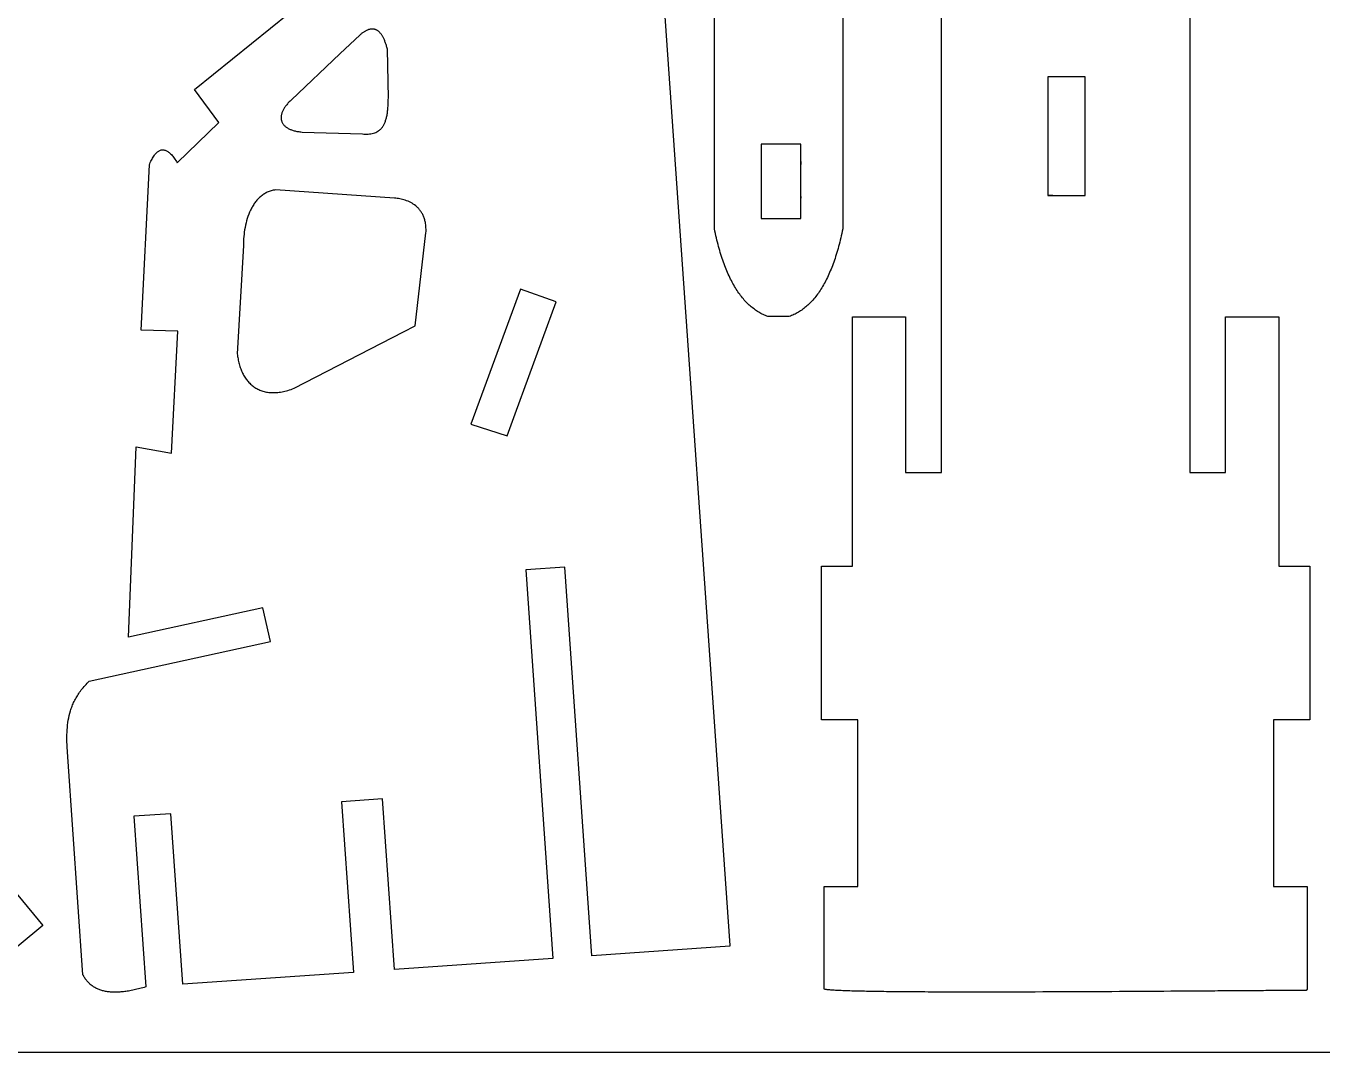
# Model space of a CAD drawing. Extents: x 0 to 450, y 0 to 350.
# Drawn here: x 160 to 271.8, y 0 to 88.6 of the extents above; entities that cross this region are included whole.
import ezdxf

# ---------------------------------------------------------------- set-up
doc = ezdxf.new("R2010")
doc.units = 0
doc.header["$MEASUREMENT"] = 0
doc.layers.add('01', color=5, linetype='Continuous')
doc.layers.add('DEFAULT', color=7, linetype='Continuous')

msp = doc.modelspace()

# ---------------------------------------------------------------- linework, layer by layer
at = {"layer": '01'}
msp.add_lwpolyline([(0, 0), (450, 0), (450, 350), (0, 350)], close=True, dxfattribs=at)
at = {"layer": 'DEFAULT'}
for p, q in [((238.9951, 50.0355), (238.9951, 145.5501)), ((260.4171, 145.5501), (260.4171, 50.0354)), ((214.5665, 97.1595), (220.7177, 9.1945)), ((174.5185, 83.0872), (187.6346, 93.703)), ((219.3984, 71.0597), (219.3984, 91.5145)), ((230.4756, 91.5145), (230.4756, 71.0597)), ((188.8247, 87.8261), (187.0815, 86.174)), ((188.877, 87.8696), (188.8247, 87.8261)), ((188.9288, 87.911), (188.877, 87.8696)), ((188.9802, 87.9505), (188.9288, 87.911)), ((189.031, 87.988), (188.9802, 87.9505)), ((189.0814, 88.0235), (189.031, 87.988)), ((189.1312, 88.057), (189.0814, 88.0235)), ((189.1806, 88.0885), (189.1312, 88.057)), ((189.2295, 88.118), (189.1806, 88.0885)), ((189.2778, 88.1455), (189.2295, 88.118)), ((189.3257, 88.171), (189.2778, 88.1455)), ((189.3731, 88.1945), (189.3257, 88.171)), ((189.42, 88.2159), (189.3731, 88.1945)), ((189.4664, 88.2354), (189.42, 88.2159)), ((189.5123, 88.2529), (189.4664, 88.2354)), ((189.5577, 88.2684), (189.5123, 88.2529)), ((189.6026, 88.2819), (189.5577, 88.2684)), ((189.6471, 88.2934), (189.6026, 88.2819)), ((189.691, 88.3029), (189.6471, 88.2934)), ((189.7344, 88.3105), (189.691, 88.3029)), ((189.7774, 88.316), (189.7344, 88.3105)), ((189.8198, 88.3195), (189.7774, 88.316)), ((189.8618, 88.321), (189.8198, 88.3195)), ((189.9032, 88.3205), (189.8618, 88.321)), ((189.9442, 88.318), (189.9032, 88.3205)), ((189.9847, 88.3135), (189.9442, 88.318)), ((190.0247, 88.307), (189.9847, 88.3135)), ((190.0642, 88.2985), (190.0247, 88.307)), ((190.1031, 88.288), (190.0642, 88.2985)), ((190.1416, 88.2756), (190.1031, 88.288)), ((190.1796, 88.2611), (190.1416, 88.2756)), ((190.2172, 88.2446), (190.1796, 88.2611)), ((190.2542, 88.2261), (190.2172, 88.2446)), ((190.2907, 88.2056), (190.2542, 88.2261)), ((190.3267, 88.1831), (190.2907, 88.2056)), ((190.3623, 88.1587), (190.3267, 88.1831)), ((190.3973, 88.1322), (190.3623, 88.1587)), ((190.4318, 88.1037), (190.3973, 88.1322)), ((190.4659, 88.0732), (190.4318, 88.1037)), ((190.4995, 88.0408), (190.4659, 88.0732)), ((190.5325, 88.0063), (190.4995, 88.0408)), ((190.5651, 87.9698), (190.5325, 88.0063)), ((190.5972, 87.9313), (190.5651, 87.9698)), ((190.6288, 87.8909), (190.5972, 87.9313)), ((190.6598, 87.8484), (190.6288, 87.8909)), ((190.6904, 87.8039), (190.6598, 87.8484)), ((190.7205, 87.7575), (190.6904, 87.8039)), ((190.7502, 87.709), (190.7205, 87.7575)), ((190.7793, 87.6586), (190.7502, 87.709)), ((190.8079, 87.6061), (190.7793, 87.6586)), ((190.836, 87.5516), (190.8079, 87.6061)), ((190.8637, 87.4952), (190.836, 87.5516)), ((190.8908, 87.4367), (190.8637, 87.4952)), ((190.9174, 87.3763), (190.8908, 87.4367)), ((190.9436, 87.3138), (190.9174, 87.3763)), ((190.9693, 87.2493), (190.9436, 87.3138)), ((190.9944, 87.1829), (190.9693, 87.2493)), ((187.0816, 86.174), (182.9082, 82.2186)), ((191.0191, 87.1144), (190.9944, 87.1829)), ((191.0433, 87.044), (191.0191, 87.1144)), ((191.067, 86.9715), (191.0433, 87.044)), ((191.0901, 86.8971), (191.067, 86.9715)), ((191.1128, 86.8206), (191.0901, 86.8971)), ((191.1351, 86.7422), (191.1128, 86.8206)), ((191.1568, 86.6617), (191.1351, 86.7422)), ((191.178, 86.5793), (191.1568, 86.6617)), ((191.259, 82.359), (191.178, 86.5793)), ((251.3996, 84.1857), (248.1727, 84.1857)), ((248.1727, 84.1857), (248.1727, 73.9405)), ((251.3996, 73.9405), (251.3996, 84.1857)), ((176.6432, 80.2402), (174.5185, 83.0872)), ((182.3965, 81.669), (182.3527, 81.6086)), ((182.4429, 81.7295), (182.3965, 81.669)), ((182.4919, 81.7903), (182.4429, 81.7295)), ((182.5435, 81.8512), (182.4919, 81.7903)), ((182.5977, 81.9122), (182.5435, 81.8512)), ((182.6546, 81.9734), (182.5977, 81.9122)), ((182.7141, 82.0347), (182.6546, 81.9734)), ((182.7762, 82.096), (182.7141, 82.0347)), ((182.8409, 82.1573), (182.7762, 82.096)), ((182.9082, 82.2186), (182.8409, 82.1573)), ((191.2293, 81.5509), (191.2369, 81.6571)), ((191.2369, 81.6571), (191.2434, 81.7663)), ((191.2434, 81.7663), (191.2488, 81.8786)), ((191.2488, 81.8786), (191.2531, 81.994)), ((191.2531, 81.994), (191.2562, 82.1125)), ((191.2562, 82.1125), (191.2582, 82.2342)), ((191.2582, 82.2342), (191.259, 82.359)), ((182.0082, 80.7485), (182.006, 80.6953)), ((182.006, 80.6953), (182.0063, 80.6429)), ((182.0063, 80.6429), (182.0092, 80.5912)), ((182.013, 80.8022), (182.0082, 80.7485)), ((182.0092, 80.5912), (182.0147, 80.5402)), ((182.0204, 80.8566), (182.013, 80.8022)), ((182.0147, 80.5402), (182.0228, 80.49)), ((182.0304, 80.9116), (182.0204, 80.8566)), ((182.043, 80.9672), (182.0304, 80.9116)), ((182.0582, 81.0233), (182.043, 80.9672)), ((182.0759, 81.08), (182.0582, 81.0233)), ((182.0963, 81.1371), (182.0759, 81.08)), ((182.1192, 81.1947), (182.0963, 81.1371)), ((182.1448, 81.2527), (182.1192, 81.1947)), ((182.1729, 81.3112), (182.1448, 81.2527)), ((182.2036, 81.37), (182.1729, 81.3112)), ((182.237, 81.4292), (182.2036, 81.37)), ((182.2729, 81.4887), (182.237, 81.4292)), ((182.3116, 81.5485), (182.2729, 81.4887)), ((182.3527, 81.6086), (182.3116, 81.5485)), ((191.0506, 80.4981), (191.0716, 80.571)), ((191.0716, 80.571), (191.0914, 80.6465)), ((191.0914, 80.6465), (191.1102, 80.7246)), ((191.1102, 80.7246), (191.1279, 80.8054)), ((191.1279, 80.8054), (191.1444, 80.8888)), ((191.1444, 80.8888), (191.1599, 80.9749)), ((191.1599, 80.9749), (191.1743, 81.0638)), ((191.1743, 81.0638), (191.1875, 81.1555)), ((191.1875, 81.1555), (191.1996, 81.25)), ((191.1996, 81.25), (191.2106, 81.3474)), ((191.2106, 81.3474), (191.2205, 81.4477)), ((191.2205, 81.4477), (191.2293, 81.5509)), ((173.034, 76.7784), (176.6432, 80.2402)), ((182.0228, 80.49), (182.0334, 80.4405)), ((182.0334, 80.4405), (182.0466, 80.3919)), ((182.0466, 80.3919), (182.0624, 80.3442)), ((182.0624, 80.3442), (182.0807, 80.2973)), ((182.0807, 80.2973), (182.1016, 80.2513)), ((182.1016, 80.2513), (182.1251, 80.2062)), ((182.1251, 80.2062), (182.1511, 80.1621)), ((182.1511, 80.1621), (182.1797, 80.119)), ((182.1797, 80.119), (182.2108, 80.0768)), ((182.2108, 80.0768), (182.2445, 80.0358)), ((182.2445, 80.0358), (182.2808, 79.9957)), ((182.2808, 79.9957), (182.3196, 79.9568)), ((182.3196, 79.9568), (182.3609, 79.919)), ((182.3609, 79.919), (182.4048, 79.8823)), ((182.4048, 79.8823), (182.4513, 79.8468)), ((182.4513, 79.8468), (182.5003, 79.8125)), ((182.5003, 79.8125), (182.5518, 79.7795)), ((182.5518, 79.7795), (182.6059, 79.7477)), ((182.6059, 79.7477), (182.6625, 79.7171)), ((182.6625, 79.7171), (182.7216, 79.6879)), ((182.7216, 79.6879), (182.7833, 79.66)), ((182.7833, 79.66), (182.8475, 79.6335)), ((182.8475, 79.6335), (182.9142, 79.6084)), ((182.9142, 79.6084), (182.9835, 79.5847)), ((182.9835, 79.5847), (183.0552, 79.5624)), ((183.0552, 79.5624), (183.1296, 79.5416)), ((183.1296, 79.5416), (183.2064, 79.5223)), ((183.2064, 79.5223), (183.2857, 79.5045)), ((183.2857, 79.5045), (183.3676, 79.4883)), ((183.3676, 79.4883), (183.452, 79.4737)), ((183.452, 79.4737), (183.5389, 79.4606)), ((183.5389, 79.4606), (183.6283, 79.4492)), ((183.6283, 79.4492), (183.7202, 79.4395)), ((183.7202, 79.4395), (183.8147, 79.4315)), ((183.8147, 79.4315), (189.0151, 79.2602)), ((190.1778, 79.3983), (190.2718, 79.442)), ((190.2718, 79.442), (190.3617, 79.4924)), ((190.3617, 79.4924), (190.4051, 79.5202)), ((190.4051, 79.5202), (190.4474, 79.5497)), ((190.4474, 79.5497), (190.4887, 79.5811)), ((190.4887, 79.5811), (190.5289, 79.6142)), ((190.5289, 79.6142), (190.5681, 79.6493)), ((190.5681, 79.6493), (190.6063, 79.6863)), ((190.6063, 79.6863), (190.6434, 79.7253)), ((190.6434, 79.7253), (190.6794, 79.7663)), ((190.6794, 79.7663), (190.7144, 79.8093)), ((190.7144, 79.8093), (190.7483, 79.8544)), ((190.7483, 79.8544), (190.7812, 79.9016)), ((190.7812, 79.9016), (190.813, 79.9509)), ((190.813, 79.9509), (190.8437, 80.0025)), ((190.8437, 80.0025), (190.8733, 80.0562)), ((190.8733, 80.0562), (190.9019, 80.1123)), ((190.9019, 80.1123), (190.9294, 80.1706)), ((190.9294, 80.1706), (190.9558, 80.2313)), ((190.9558, 80.2313), (190.9811, 80.2943)), ((190.9811, 80.2943), (191.0054, 80.3598)), ((191.0054, 80.3598), (191.0285, 80.4277)), ((191.0285, 80.4277), (191.0506, 80.4981)), ((189.0151, 79.2602), (189.1493, 79.254)), ((189.1493, 79.254), (189.2795, 79.2515)), ((189.2795, 79.2515), (189.4058, 79.253)), ((189.4058, 79.253), (189.5281, 79.2586)), ((189.5281, 79.2586), (189.6465, 79.2688)), ((189.6465, 79.2688), (189.7609, 79.2839)), ((189.7609, 79.2839), (189.8712, 79.304)), ((189.8712, 79.304), (189.9775, 79.3296)), ((189.9775, 79.3296), (190.0797, 79.3609)), ((190.0797, 79.3609), (190.1778, 79.3983)), ((226.8514, 78.3746), (223.4229, 78.3746)), ((223.4229, 78.3745), (223.4229, 71.9778)), ((226.8514, 73.7258), (226.8514, 78.3746)), ((170.868, 77.0959), (170.9181, 77.1849)), ((170.9181, 77.1849), (170.9687, 77.2686)), ((170.9687, 77.2686), (171.0196, 77.3471)), ((171.0196, 77.3471), (171.0709, 77.4203)), ((171.0709, 77.4203), (171.1226, 77.4883)), ((171.1226, 77.4883), (171.1746, 77.551)), ((171.1746, 77.551), (171.227, 77.6084)), ((171.227, 77.6084), (171.2797, 77.6606)), ((171.2797, 77.6606), (171.3329, 77.7075)), ((171.3329, 77.7075), (171.3864, 77.7491)), ((171.3864, 77.7491), (171.4402, 77.7855)), ((171.4402, 77.7855), (171.4944, 77.8166)), ((171.4944, 77.8166), (171.549, 77.8425)), ((171.549, 77.8425), (171.604, 77.8631)), ((171.604, 77.8631), (171.6594, 77.8784)), ((171.6594, 77.8784), (171.7151, 77.8885)), ((171.7151, 77.8885), (171.7711, 77.8933)), ((171.7711, 77.8933), (171.8276, 77.8928)), ((171.8276, 77.8928), (171.8844, 77.8871)), ((171.8844, 77.8871), (171.9416, 77.8761)), ((171.9416, 77.8761), (171.9991, 77.8599)), ((171.9991, 77.8599), (172.0571, 77.8384)), ((172.0571, 77.8384), (172.1153, 77.8116)), ((172.1153, 77.8116), (172.174, 77.7795)), ((172.174, 77.7795), (172.233, 77.7422)), ((172.233, 77.7422), (172.2924, 77.6997)), ((172.2924, 77.6997), (172.3522, 77.6519)), ((172.3522, 77.6519), (172.4123, 77.5988)), ((172.4123, 77.5988), (172.4728, 77.5404)), ((172.4728, 77.5404), (172.5337, 77.4768)), ((172.5337, 77.4768), (172.5949, 77.4079)), ((172.5949, 77.4079), (172.6565, 77.3338)), ((172.6565, 77.3338), (172.7185, 77.2544)), ((172.7185, 77.2544), (172.7809, 77.1697)), ((169.9193, 62.3231), (170.6386, 76.6109)), ((170.6386, 76.6109), (170.6407, 76.6158)), ((170.6407, 76.6158), (170.6467, 76.6302)), ((170.6467, 76.6302), (170.6709, 76.6872)), ((170.6709, 76.6872), (170.7197, 76.7973)), ((170.7197, 76.7973), (170.7688, 76.9021)), ((170.7688, 76.9021), (170.8181, 77.0016)), ((170.8181, 77.0016), (170.868, 77.0959)), ((172.7809, 77.1697), (172.8436, 77.0798)), ((172.8436, 77.0798), (172.9067, 76.9846)), ((172.9067, 76.9846), (172.9701, 76.8841)), ((172.9701, 76.8841), (173.034, 76.7784)), ((226.8514, 76.6264), (226.8514, 76.8907)), ((226.8514, 76.8907), (226.8514, 76.7601)), ((226.8514, 76.7601), (226.8514, 76.6264)), ((180.2206, 73.8487), (180.1549, 73.7902)), ((180.2881, 73.905), (180.2206, 73.8487)), ((180.3573, 73.9589), (180.2881, 73.905)), ((180.4282, 74.0103), (180.3573, 73.9589)), ((180.5009, 74.0593), (180.4282, 74.0103)), ((180.5754, 74.1057), (180.5009, 74.0593)), ((180.6517, 74.1495), (180.5754, 74.1057)), ((180.7298, 74.1906), (180.6517, 74.1495)), ((180.8096, 74.229), (180.7298, 74.1906)), ((180.8913, 74.2646), (180.8096, 74.229)), ((180.9749, 74.2973), (180.8913, 74.2646)), ((181.0604, 74.3271), (180.9749, 74.2973)), ((181.1477, 74.3539), (181.0604, 74.3271)), ((181.237, 74.3776), (181.1477, 74.3539)), ((181.3281, 74.3982), (181.237, 74.3776)), ((181.4212, 74.4157), (181.3281, 74.3982)), ((181.5162, 74.4298), (181.4212, 74.4157)), ((191.7992, 73.7256), (181.5162, 74.4298)), ((226.8514, 71.9778), (226.8514, 73.8623)), ((226.8514, 73.8623), (226.8514, 73.7258)), ((248.1727, 73.9405), (248.5914, 73.9405)), ((248.5914, 73.9405), (248.173, 73.9405)), ((248.173, 73.9405), (251.3996, 73.9405)), ((179.4079, 72.7661), (179.3663, 72.6809)), ((179.451, 72.85), (179.4079, 72.7661)), ((179.4956, 72.9325), (179.451, 72.85)), ((179.5417, 73.0135), (179.4956, 72.9325)), ((179.5894, 73.093), (179.5417, 73.0135)), ((179.6387, 73.1709), (179.5894, 73.093)), ((179.6895, 73.2472), (179.6387, 73.1709)), ((179.7419, 73.3217), (179.6895, 73.2472)), ((179.796, 73.3945), (179.7419, 73.3217)), ((179.8517, 73.4655), (179.796, 73.3945)), ((179.909, 73.5345), (179.8517, 73.4655)), ((179.968, 73.6015), (179.909, 73.5345)), ((180.0286, 73.6665), (179.968, 73.6015)), ((180.0909, 73.7295), (180.0286, 73.6665)), ((180.1549, 73.7902), (180.0909, 73.7295)), ((191.9077, 73.7151), (191.7992, 73.7256)), ((192.019, 73.7015), (191.9077, 73.7151)), ((192.1326, 73.6844), (192.019, 73.7015)), ((192.2481, 73.6637), (192.1326, 73.6844)), ((192.3651, 73.6392), (192.2481, 73.6637)), ((192.4832, 73.6106), (192.3651, 73.6392)), ((192.6019, 73.5778), (192.4832, 73.6106)), ((192.7207, 73.5405), (192.6019, 73.5778)), ((192.8393, 73.4984), (192.7207, 73.5405)), ((192.9572, 73.4515), (192.8393, 73.4984)), ((193.0741, 73.3994), (192.9572, 73.4515)), ((193.1893, 73.342), (193.0741, 73.3994)), ((193.3026, 73.279), (193.1893, 73.342)), ((193.4135, 73.2102), (193.3026, 73.279)), ((193.5215, 73.1354), (193.4135, 73.2102)), ((193.6263, 73.0544), (193.5215, 73.1354)), ((193.7273, 72.967), (193.6263, 73.0544)), ((193.7763, 72.9208), (193.7273, 72.967)), ((193.8243, 72.8729), (193.7763, 72.9208)), ((193.871, 72.8234), (193.8243, 72.8729)), ((193.9166, 72.772), (193.871, 72.8234)), ((193.9609, 72.7189), (193.9166, 72.772)), ((194.004, 72.664), (193.9609, 72.7189)), ((179.0306, 71.7698), (178.9802, 71.5781)), ((179.0865, 71.9591), (179.0306, 71.7698)), ((179.1479, 72.1453), (179.0865, 71.9591)), ((179.2149, 72.3281), (179.1479, 72.1453)), ((179.2877, 72.5068), (179.2149, 72.3281)), ((179.3663, 72.6809), (179.2877, 72.5068)), ((194.0456, 72.6073), (194.004, 72.664)), ((194.0859, 72.5488), (194.0456, 72.6073)), ((194.1247, 72.4883), (194.0859, 72.5488)), ((194.162, 72.426), (194.1247, 72.4883)), ((194.1977, 72.3617), (194.162, 72.426)), ((194.2317, 72.2955), (194.1977, 72.3617)), ((194.2641, 72.2273), (194.2317, 72.2955)), ((194.2948, 72.157), (194.2641, 72.2273)), ((194.3236, 72.0848), (194.2948, 72.157)), ((194.3507, 72.0104), (194.3236, 72.0848)), ((194.3758, 71.934), (194.3507, 72.0104)), ((194.3989, 71.8555), (194.3758, 71.934)), ((194.4201, 71.7748), (194.3989, 71.8555)), ((194.4392, 71.6919), (194.4201, 71.7748)), ((194.4562, 71.6069), (194.4392, 71.6919)), ((194.471, 71.5196), (194.4562, 71.6069)), ((223.4229, 71.9778), (226.8514, 71.9778)), ((178.8055, 70.5998), (178.7852, 70.4039)), ((178.8305, 70.7964), (178.8055, 70.5998)), ((178.8604, 70.993), (178.8305, 70.7964)), ((178.8952, 71.1891), (178.8604, 70.993)), ((178.9351, 71.3843), (178.8952, 71.1891)), ((178.9802, 71.5781), (178.9351, 71.3843)), ((193.5716, 62.6931), (194.5051, 70.7379)), ((194.4836, 71.4301), (194.471, 71.5196)), ((194.494, 71.3382), (194.4836, 71.4301)), ((194.502, 71.2441), (194.494, 71.3382)), ((194.5076, 71.1477), (194.502, 71.2441)), ((194.5051, 70.7379), (194.5096, 70.844)), ((194.5108, 71.0488), (194.5076, 71.1477)), ((194.5096, 70.844), (194.5114, 70.9476)), ((194.5114, 70.9476), (194.5108, 71.0488)), ((219.4397, 70.8617), (219.3984, 71.0597)), ((219.482, 70.6663), (219.4397, 70.8617)), ((219.5253, 70.4734), (219.482, 70.6663)), ((219.5695, 70.283), (219.5253, 70.4734)), ((230.3486, 70.4734), (230.3044, 70.283)), ((230.392, 70.6663), (230.3486, 70.4734)), ((230.4342, 70.8617), (230.392, 70.6663)), ((230.4756, 71.0597), (230.4342, 70.8617)), ((178.7492, 69.6362), (178.2258, 60.2921)), ((178.7517, 69.8247), (178.7492, 69.6362)), ((178.7584, 70.0158), (178.7517, 69.8247)), ((178.7696, 70.209), (178.7584, 70.0158)), ((178.7852, 70.4039), (178.7696, 70.209)), ((219.6148, 70.0953), (219.5695, 70.283)), ((219.661, 69.9099), (219.6148, 70.0953)), ((219.7082, 69.7271), (219.661, 69.9099)), ((219.7564, 69.5469), (219.7082, 69.7271)), ((219.8056, 69.3693), (219.7564, 69.5469)), ((219.8558, 69.1941), (219.8056, 69.3693)), ((230.0684, 69.3693), (230.0182, 69.1941)), ((230.1176, 69.5469), (230.0684, 69.3693)), ((230.1656, 69.7271), (230.1176, 69.5469)), ((230.213, 69.9099), (230.1656, 69.7271)), ((230.2592, 70.0953), (230.213, 69.9099)), ((230.3044, 70.283), (230.2592, 70.0953)), ((219.9069, 69.0215), (219.8558, 69.1941)), ((219.959, 68.8514), (219.9069, 69.0215)), ((220.0121, 68.6839), (219.959, 68.8514)), ((220.0662, 68.5188), (220.0121, 68.6839)), ((220.1213, 68.3564), (220.0662, 68.5188)), ((220.1773, 68.1963), (220.1213, 68.3564)), ((229.7527, 68.3564), (229.6966, 68.1963)), ((229.8078, 68.5188), (229.7527, 68.3564)), ((229.8619, 68.6839), (229.8078, 68.5188)), ((229.915, 68.8514), (229.8619, 68.6839)), ((229.9671, 69.0215), (229.915, 68.8514)), ((230.0182, 69.1941), (229.9671, 69.0215)), ((220.2344, 68.0389), (220.1773, 68.1963)), ((220.2924, 67.884), (220.2344, 68.0389)), ((220.3514, 67.7317), (220.2924, 67.884)), ((220.4114, 67.5819), (220.3514, 67.7317)), ((220.4723, 67.4346), (220.4114, 67.5819)), ((220.5343, 67.2899), (220.4723, 67.4346)), ((220.5972, 67.1477), (220.5343, 67.2899)), ((220.6611, 67.008), (220.5972, 67.1477)), ((229.2768, 67.1477), (229.2129, 67.008)), ((229.3397, 67.2899), (229.2768, 67.1477)), ((229.4017, 67.4346), (229.3397, 67.2899)), ((229.4626, 67.5819), (229.4017, 67.4346)), ((229.5226, 67.7317), (229.4626, 67.5819)), ((229.5816, 67.884), (229.5226, 67.7317)), ((229.6396, 68.0389), (229.5816, 67.884)), ((229.6966, 68.1963), (229.6396, 68.0389)), ((220.726, 66.8709), (220.6611, 67.008)), ((220.7918, 66.7363), (220.726, 66.8709)), ((220.8587, 66.6042), (220.7918, 66.7363)), ((220.9265, 66.4747), (220.8587, 66.6042)), ((220.9953, 66.3477), (220.9265, 66.4747)), ((221.0651, 66.2233), (220.9953, 66.3477)), ((221.1359, 66.1013), (221.0651, 66.2233)), ((221.2077, 65.982), (221.1359, 66.1013)), ((228.7381, 66.1013), (228.6663, 65.982)), ((228.8088, 66.2233), (228.7381, 66.1013)), ((228.8786, 66.3477), (228.8088, 66.2233)), ((228.9475, 66.4747), (228.8786, 66.3477)), ((229.0153, 66.6042), (228.9475, 66.4747)), ((229.0821, 66.7363), (229.0153, 66.6042)), ((229.148, 66.8709), (229.0821, 66.7363)), ((229.2129, 67.008), (229.148, 66.8709)), ((202.6576, 65.8525), (198.39, 54.214)), ((205.7279, 64.7834), (202.6576, 65.8525)), ((221.2804, 65.8651), (221.2077, 65.982)), ((221.3541, 65.7508), (221.2804, 65.8651)), ((221.4288, 65.639), (221.3541, 65.7508)), ((221.5045, 65.5298), (221.4288, 65.639)), ((221.5812, 65.4231), (221.5045, 65.5298)), ((221.6589, 65.3189), (221.5812, 65.4231)), ((221.7375, 65.2173), (221.6589, 65.3189)), ((221.8171, 65.1182), (221.7375, 65.2173)), ((221.8977, 65.0216), (221.8171, 65.1182)), ((221.9793, 64.9276), (221.8977, 65.0216)), ((222.0618, 64.8361), (221.9793, 64.9276)), ((227.8947, 64.9276), (227.8121, 64.8361)), ((227.9763, 65.0216), (227.8947, 64.9276)), ((228.0569, 65.1182), (227.9763, 65.0216)), ((228.1365, 65.2173), (228.0569, 65.1182)), ((228.2151, 65.3189), (228.1365, 65.2173)), ((228.2928, 65.4231), (228.2151, 65.3189)), ((228.3694, 65.5298), (228.2928, 65.4231)), ((228.4451, 65.639), (228.3694, 65.5298)), ((228.5198, 65.7508), (228.4451, 65.639)), ((228.5936, 65.8651), (228.5198, 65.7508)), ((228.6663, 65.982), (228.5936, 65.8651)), ((202.1968, 55.0884), (205.7279, 64.7834)), ((222.1454, 64.7471), (222.0618, 64.8361)), ((222.2299, 64.6607), (222.1454, 64.7471)), ((222.3154, 64.5768), (222.2299, 64.6607)), ((222.4019, 64.4954), (222.3154, 64.5768)), ((222.4894, 64.4166), (222.4019, 64.4954)), ((222.5778, 64.3403), (222.4894, 64.4166)), ((222.6672, 64.2666), (222.5778, 64.3403)), ((222.7577, 64.1954), (222.6672, 64.2666)), ((222.8491, 64.1267), (222.7577, 64.1954)), ((222.9414, 64.0605), (222.8491, 64.1267)), ((223.0348, 63.9969), (222.9414, 64.0605)), ((223.1291, 63.9359), (223.0348, 63.9969)), ((223.2245, 63.8773), (223.1291, 63.9359)), ((223.3208, 63.8213), (223.2245, 63.8773)), ((223.4181, 63.7678), (223.3208, 63.8213)), ((223.5163, 63.7169), (223.4181, 63.7678)), ((226.4559, 63.7678), (226.3577, 63.7169)), ((226.5532, 63.8213), (226.4559, 63.7678)), ((226.6495, 63.8773), (226.5532, 63.8213)), ((226.7448, 63.9359), (226.6495, 63.8773)), ((226.8392, 63.9969), (226.7448, 63.9359)), ((226.9325, 64.0605), (226.8392, 63.9969)), ((227.0249, 64.1267), (226.9325, 64.0605)), ((227.1163, 64.1954), (227.0249, 64.1267)), ((227.2067, 64.2666), (227.1163, 64.1954)), ((227.2962, 64.3403), (227.2067, 64.2666)), ((227.3846, 64.4166), (227.2962, 64.3403)), ((227.4721, 64.4954), (227.3846, 64.4166)), ((227.5586, 64.5768), (227.4721, 64.4954)), ((227.6441, 64.6607), (227.5586, 64.5768)), ((227.7286, 64.7471), (227.6441, 64.6607)), ((227.8121, 64.8361), (227.7286, 64.7471)), ((192.5715, 62.1778), (193.5716, 62.6931)), ((223.6156, 63.6685), (223.5163, 63.7169)), ((223.7158, 63.6226), (223.6156, 63.6685)), ((223.817, 63.5793), (223.7158, 63.6226)), ((223.9192, 63.5385), (223.817, 63.5793)), ((224.0224, 63.5003), (223.9192, 63.5385)), ((225.8516, 63.5003), (224.0224, 63.5003)), ((225.9548, 63.5385), (225.8516, 63.5003)), ((226.057, 63.5793), (225.9548, 63.5385)), ((226.1582, 63.6226), (226.057, 63.5793)), ((226.2584, 63.6685), (226.1582, 63.6226)), ((226.3577, 63.7169), (226.2584, 63.6685)), ((231.3112, 41.9406), (231.3112, 63.4822)), ((231.3112, 63.4822), (235.9002, 63.4822)), ((235.9002, 63.4822), (235.9002, 50.0355)), ((263.512, 50.0354), (263.512, 63.4821)), ((263.512, 63.4821), (268.101, 63.4821)), ((268.101, 63.4821), (268.101, 41.9405)), ((173.0887, 62.2334), (169.9193, 62.3231)), ((172.5407, 51.711), (173.0887, 62.2334)), ((183.1408, 57.3195), (192.5716, 62.1778)), ((178.2258, 60.2921), (178.2385, 60.1771)), ((178.2385, 60.1771), (178.2533, 60.0631)), ((178.2533, 60.0631), (178.2702, 59.9504)), ((178.2702, 59.9504), (178.2892, 59.839)), ((178.2892, 59.839), (178.3103, 59.7289)), ((178.3103, 59.7289), (178.3335, 59.6202)), ((178.3335, 59.6202), (178.3588, 59.5128)), ((178.3588, 59.5128), (178.3861, 59.407)), ((178.3861, 59.407), (178.4156, 59.3026)), ((178.4156, 59.3026), (178.4471, 59.1998)), ((178.4471, 59.1998), (178.4807, 59.0986)), ((178.4807, 59.0986), (178.5164, 58.9991)), ((178.5164, 58.9991), (178.5541, 58.9013)), ((178.5541, 58.9013), (178.5939, 58.8052)), ((178.5939, 58.8052), (178.6358, 58.7109)), ((178.6358, 58.7109), (178.6797, 58.6185)), ((178.6797, 58.6185), (178.7257, 58.528)), ((178.7257, 58.528), (178.7737, 58.4395)), ((178.7737, 58.4395), (178.8237, 58.3529)), ((178.8237, 58.3529), (178.8759, 58.2684)), ((178.8759, 58.2684), (178.93, 58.186)), ((178.93, 58.186), (178.9862, 58.1057)), ((178.9862, 58.1057), (179.0444, 58.0277)), ((179.0444, 58.0277), (179.1047, 57.9519)), ((179.1047, 57.9519), (179.167, 57.8783)), ((179.167, 57.8783), (179.2313, 57.8071)), ((179.2313, 57.8071), (179.2976, 57.7383)), ((179.2976, 57.7383), (179.366, 57.672)), ((179.366, 57.672), (179.4363, 57.6081)), ((179.4363, 57.6081), (179.5087, 57.5468)), ((179.5087, 57.5468), (179.5831, 57.488)), ((179.5831, 57.488), (179.6594, 57.4319)), ((179.6594, 57.4319), (179.7378, 57.3785)), ((179.7378, 57.3785), (179.8182, 57.3278)), ((179.8182, 57.3278), (179.9006, 57.2799)), ((179.9006, 57.2799), (179.9849, 57.2348)), ((179.9849, 57.2348), (180.0713, 57.1926)), ((180.0713, 57.1926), (180.1596, 57.1533)), ((180.1596, 57.1533), (180.2499, 57.117)), ((180.2499, 57.117), (180.3422, 57.0837)), ((180.3422, 57.0837), (180.4364, 57.0535)), ((180.4364, 57.0535), (180.5327, 57.0264)), ((182.2099, 57.0281), (182.3372, 57.0576)), ((182.3372, 57.0576), (182.4664, 57.0911)), ((182.4664, 57.0911), (182.5974, 57.1286)), ((182.5974, 57.1286), (182.7304, 57.1701)), ((182.7304, 57.1701), (182.8653, 57.2157)), ((182.8653, 57.2157), (183.0021, 57.2655)), ((183.0021, 57.2655), (183.1408, 57.3195)), ((180.5327, 57.0264), (180.6308, 57.0025)), ((180.6308, 57.0025), (180.731, 56.9818)), ((180.731, 56.9818), (180.8331, 56.9644)), ((180.8331, 56.9644), (180.9372, 56.9503)), ((180.9372, 56.9503), (181.0432, 56.9396)), ((181.0432, 56.9396), (181.1511, 56.9323)), ((181.1511, 56.9323), (181.261, 56.9284)), ((181.261, 56.9284), (181.3728, 56.9281)), ((181.3728, 56.9281), (181.4866, 56.9313)), ((181.4866, 56.9313), (181.6024, 56.9381)), ((181.6024, 56.9381), (181.7201, 56.9486)), ((181.7201, 56.9486), (181.8396, 56.9628)), ((181.8396, 56.9628), (181.9612, 56.9807)), ((181.9612, 56.9807), (182.0846, 57.0025)), ((182.0846, 57.0025), (182.2099, 57.0281)), ((201.5096, 53.2018), (202.1968, 55.0884)), ((198.39, 54.214), (201.5096, 53.2018)), ((168.8368, 35.8327), (169.5077, 52.2478)), ((169.5077, 52.2478), (172.5407, 51.711)), ((235.9002, 50.0355), (238.9951, 50.0355)), ((260.4171, 50.0354), (263.512, 50.0354)), ((206.4877, 41.8561), (203.1163, 41.6203)), ((203.1163, 41.6203), (205.4613, 8.0852)), ((208.8327, 8.321), (206.4877, 41.8561)), ((228.6432, 28.6913), (228.6432, 41.9406)), ((228.6432, 41.9406), (231.3112, 41.9406)), ((268.101, 41.9405), (270.7689, 41.9405)), ((270.7689, 41.9405), (270.7689, 28.6912)), ((180.4285, 38.355), (168.8368, 35.8327)), ((181.0821, 35.4436), (180.4285, 38.355)), ((165.4518, 32.0328), (181.0821, 35.4436)), ((164.7616, 31.2606), (164.8374, 31.3581)), ((164.8374, 31.3581), (164.9162, 31.4552)), ((164.9162, 31.4552), (164.9978, 31.5522)), ((164.9978, 31.5522), (165.0825, 31.6488)), ((165.0825, 31.6488), (165.1701, 31.7452)), ((165.1701, 31.7452), (165.2609, 31.8413)), ((165.2609, 31.8413), (165.3547, 31.9372)), ((165.3547, 31.9372), (165.4518, 32.0328)), ((164.1032, 30.1727), (164.1506, 30.2727)), ((164.1506, 30.2727), (164.2003, 30.3726)), ((164.2003, 30.3726), (164.2525, 30.4722)), ((164.2525, 30.4722), (164.3071, 30.5716)), ((164.3071, 30.5716), (164.3642, 30.6708)), ((164.3642, 30.6708), (164.4238, 30.7697)), ((164.4238, 30.7697), (164.486, 30.8684)), ((164.486, 30.8684), (164.5508, 30.9668)), ((164.5508, 30.9668), (164.6183, 31.065)), ((164.6183, 31.065), (164.6885, 31.1629)), ((164.6885, 31.1629), (164.7616, 31.2606)), ((163.7218, 29.0578), (163.7735, 29.2624)), ((163.7735, 29.2624), (163.8326, 29.4661)), ((163.8326, 29.4661), (163.8651, 29.5677)), ((163.8651, 29.5677), (163.8994, 29.669)), ((163.8994, 29.669), (163.9359, 29.7702)), ((163.9359, 29.7702), (163.9744, 29.8711)), ((163.9744, 29.8711), (164.0151, 29.9719)), ((164.0151, 29.9719), (164.058, 30.0724)), ((164.058, 30.0724), (164.1032, 30.1727)), ((163.5448, 27.8156), (163.5605, 28.0243)), ((163.5605, 28.0243), (163.5811, 28.2324)), ((163.5811, 28.2324), (163.6071, 28.4398)), ((163.6071, 28.4398), (163.6391, 28.6465)), ((163.6391, 28.6465), (163.6772, 28.8526)), ((163.6772, 28.8526), (163.7218, 29.0578)), ((231.7654, 28.6913), (228.6432, 28.6913)), ((231.7654, 14.284), (231.7654, 28.6913)), ((270.7689, 28.6912), (267.6468, 28.6912)), ((267.6468, 28.6912), (267.6468, 14.2839)), ((163.524, 27.1858), (163.5271, 27.3963)), ((163.5246, 26.9747), (163.524, 27.1858)), ((163.5282, 26.7631), (163.5246, 26.9747)), ((163.5271, 27.3963), (163.5338, 27.6062)), ((163.5338, 27.6062), (163.5448, 27.8156)), ((163.5344, 26.551), (163.5282, 26.7631)), ((163.5429, 26.3385), (163.5344, 26.551)), ((163.5652, 25.912), (163.5429, 26.3385)), ((163.5919, 25.4839), (163.5652, 25.912)), ((164.9071, 6.6759), (163.5919, 25.4839)), ((190.7691, 21.857), (187.2204, 21.6088)), ((187.2204, 21.6088), (188.2502, 6.8817)), ((191.799, 7.1299), (190.7691, 21.857)), ((172.4932, 20.579), (169.2994, 20.3557)), ((169.2994, 20.3557), (170.3293, 5.6286)), ((173.5231, 5.8519), (172.4932, 20.579)), ((155.6787, 17.918), (161.4486, 10.9185)), ((228.8651, 5.4262), (228.8651, 14.284)), ((228.8651, 14.284), (231.7654, 14.284)), ((267.6468, 14.2839), (270.5145, 14.2839)), ((270.5143, 14.284), (270.5469, 14.284)), ((270.5469, 14.284), (270.5469, 5.4262)), ((161.4486, 10.9185), (155.1352, 5.7141)), ((220.7207, 9.1523), (208.8327, 8.321)), ((220.7178, 9.1945), (220.7207, 9.1523)), ((205.4613, 8.0852), (191.799, 7.1299)), ((188.2502, 6.8817), (173.5231, 5.8519)), ((164.9446, 6.6037), (164.9071, 6.6759)), ((164.9837, 6.5333), (164.9446, 6.6037)), ((165.0242, 6.4646), (164.9837, 6.5333)), ((165.0663, 6.3977), (165.0242, 6.4646)), ((165.1099, 6.3326), (165.0663, 6.3977)), ((165.1549, 6.2693), (165.1099, 6.3326)), ((165.2015, 6.2077), (165.1549, 6.2693)), ((165.2495, 6.1479), (165.2015, 6.2077)), ((165.2991, 6.0899), (165.2495, 6.1479)), ((165.3501, 6.0337), (165.2991, 6.0899)), ((165.4026, 5.9792), (165.3501, 6.0337)), ((165.4567, 5.9265), (165.4026, 5.9792)), ((165.5122, 5.8756), (165.4567, 5.9265)), ((165.5692, 5.8264), (165.5122, 5.8756)), ((165.6277, 5.779), (165.5692, 5.8264)), ((165.6878, 5.7334), (165.6277, 5.779)), ((165.7493, 5.6896), (165.6878, 5.7334)), ((165.8123, 5.6475), (165.7493, 5.6896)), ((165.8768, 5.6072), (165.8123, 5.6475)), ((165.9428, 5.5687), (165.8768, 5.6072)), ((170.3293, 5.6286), (170.1974, 5.5891)), ((166.0103, 5.5319), (165.9428, 5.5687)), ((166.0793, 5.497), (166.0103, 5.5319)), ((166.1498, 5.4638), (166.0793, 5.497)), ((166.2218, 5.4323), (166.1498, 5.4638)), ((166.2953, 5.4027), (166.2218, 5.4323)), ((166.3703, 5.3748), (166.2953, 5.4027)), ((166.4468, 5.3487), (166.3703, 5.3748)), ((166.5248, 5.3243), (166.4468, 5.3487)), ((166.6043, 5.3018), (166.5248, 5.3243)), ((166.6852, 5.281), (166.6043, 5.3018)), ((166.7677, 5.2619), (166.6852, 5.281)), ((166.8517, 5.2447), (166.7677, 5.2619)), ((166.9372, 5.2292), (166.8517, 5.2447)), ((167.0241, 5.2155), (166.9372, 5.2292)), ((167.1126, 5.2036), (167.0241, 5.2155)), ((167.2026, 5.1934), (167.1126, 5.2036)), ((167.294, 5.185), (167.2026, 5.1934)), ((167.387, 5.1784), (167.294, 5.185)), ((167.4814, 5.1736), (167.387, 5.1784)), ((167.5774, 5.1705), (167.4814, 5.1736)), ((167.6748, 5.1692), (167.5774, 5.1705)), ((167.7738, 5.1697), (167.6748, 5.1692)), ((167.8742, 5.1719), (167.7738, 5.1697)), ((167.9761, 5.1759), (167.8742, 5.1719)), ((168.0796, 5.1817), (167.9761, 5.1759)), ((168.1845, 5.1893), (168.0796, 5.1817)), ((168.2909, 5.1986), (168.1845, 5.1893)), ((168.3989, 5.2097), (168.2909, 5.1986)), ((168.5083, 5.2226), (168.3989, 5.2097)), ((168.6192, 5.2373), (168.5083, 5.2226)), ((168.7316, 5.2537), (168.6192, 5.2373)), ((168.8456, 5.2719), (168.7316, 5.2537)), ((168.961, 5.2919), (168.8456, 5.2719)), ((169.0779, 5.3136), (168.961, 5.2919)), ((169.1962, 5.3371), (169.0779, 5.3136)), ((169.3161, 5.3624), (169.1962, 5.3371)), ((169.4375, 5.3895), (169.3161, 5.3624)), ((169.5604, 5.4183), (169.4375, 5.3895)), ((169.6848, 5.4489), (169.5604, 5.4183)), ((169.8107, 5.4813), (169.6848, 5.4489)), ((169.9381, 5.5155), (169.8107, 5.4813)), ((170.067, 5.5514), (169.9381, 5.5155)), ((170.1974, 5.5891), (170.067, 5.5514)), ((228.9036, 5.4177), (228.8651, 5.4262)), ((228.9486, 5.4094), (228.9036, 5.4177)), ((228.9999, 5.4012), (228.9486, 5.4094)), ((229.0575, 5.3933), (228.9999, 5.4012)), ((229.1214, 5.3855), (229.0575, 5.3933)), ((229.1914, 5.3779), (229.1214, 5.3855)), ((229.2676, 5.3704), (229.1914, 5.3779)), ((229.3497, 5.3632), (229.2676, 5.3704)), ((229.4378, 5.356), (229.3497, 5.3632)), ((229.5317, 5.3491), (229.4378, 5.356)), ((229.6315, 5.3423), (229.5317, 5.3491)), ((229.737, 5.3357), (229.6315, 5.3423)), ((229.8481, 5.3292), (229.737, 5.3357)), ((229.9649, 5.323), (229.8481, 5.3292)), ((230.0871, 5.3168), (229.9649, 5.323)), ((230.2148, 5.3108), (230.0871, 5.3168)), ((230.3479, 5.305), (230.2148, 5.3108)), ((230.4863, 5.2993), (230.3479, 5.305)), ((230.6299, 5.2938), (230.4863, 5.2993)), ((230.7786, 5.2884), (230.6299, 5.2938)), ((230.9325, 5.2832), (230.7786, 5.2884)), ((231.0913, 5.2781), (230.9325, 5.2832)), ((231.2551, 5.2732), (231.0913, 5.2781)), ((231.4238, 5.2684), (231.2551, 5.2732)), ((231.5973, 5.2638), (231.4238, 5.2684)), ((231.7755, 5.2593), (231.5973, 5.2638)), ((231.9583, 5.2549), (231.7755, 5.2593)), ((232.1458, 5.2507), (231.9583, 5.2549)), ((232.3377, 5.2466), (232.1458, 5.2507)), ((232.5341, 5.2426), (232.3377, 5.2466)), ((232.7349, 5.2388), (232.5341, 5.2426)), ((232.9399, 5.2351), (232.7349, 5.2388)), ((233.1492, 5.2316), (232.9399, 5.2351)), ((233.3627, 5.2281), (233.1492, 5.2316)), ((233.5802, 5.2248), (233.3627, 5.2281)), ((233.8017, 5.2217), (233.5802, 5.2248)), ((234.0272, 5.2186), (233.8017, 5.2217)), ((234.2566, 5.2157), (234.0272, 5.2186)), ((234.4897, 5.2129), (234.2566, 5.2157)), ((234.7266, 5.2102), (234.4897, 5.2129)), ((234.9671, 5.2076), (234.7266, 5.2102)), ((235.2112, 5.2052), (234.9671, 5.2076)), ((235.4588, 5.2029), (235.2112, 5.2052)), ((235.7099, 5.2006), (235.4588, 5.2029)), ((235.9643, 5.1985), (235.7099, 5.2006)), ((236.222, 5.1965), (235.9643, 5.1985)), ((236.483, 5.1946), (236.222, 5.1965)), ((236.7471, 5.1929), (236.483, 5.1946)), ((237.0142, 5.1912), (236.7471, 5.1929)), ((237.2844, 5.1896), (237.0142, 5.1912)), ((237.5575, 5.1882), (237.2844, 5.1896)), ((237.8335, 5.1868), (237.5575, 5.1882)), ((238.1123, 5.1855), (237.8335, 5.1868)), ((238.3938, 5.1844), (238.1123, 5.1855)), ((238.678, 5.1833), (238.3938, 5.1844)), ((238.9647, 5.1824), (238.678, 5.1833)), ((239.2539, 5.1815), (238.9647, 5.1824)), ((239.5456, 5.1807), (239.2539, 5.1815)), ((239.8397, 5.18), (239.5456, 5.1807)), ((240.136, 5.1794), (239.8397, 5.18)), ((240.4346, 5.1789), (240.136, 5.1794)), ((240.7353, 5.1785), (240.4346, 5.1789)), ((241.0381, 5.1781), (240.7353, 5.1785)), ((241.3428, 5.1779), (241.0381, 5.1781)), ((241.9582, 5.1776), (241.3428, 5.1779)), ((242.5806, 5.1777), (241.9582, 5.1776)), ((243.2097, 5.178), (242.5806, 5.1777)), ((243.8448, 5.1787), (243.2097, 5.178)), ((244.4853, 5.1796), (243.8448, 5.1787)), ((245.1308, 5.1808), (244.4853, 5.1796)), ((245.7805, 5.1823), (245.1308, 5.1808)), ((246.4339, 5.184), (245.7805, 5.1823)), ((247.0905, 5.186), (246.4339, 5.184)), ((247.7497, 5.1881), (247.0905, 5.186)), ((249.0735, 5.1931), (247.7497, 5.1881)), ((251.7269, 5.2051), (249.0735, 5.1931)), ((252.3881, 5.2084), (251.7269, 5.2051)), ((253.0473, 5.2119), (252.3881, 5.2084)), ((253.704, 5.2155), (253.0473, 5.2119)), ((254.3574, 5.2192), (253.704, 5.2155)), ((255.0072, 5.223), (254.3574, 5.2192)), ((255.6526, 5.2269), (255.0072, 5.223)), ((256.2932, 5.2309), (255.6526, 5.2269)), ((256.9284, 5.2348), (256.2932, 5.2309)), ((257.5575, 5.2389), (256.9284, 5.2348)), ((258.1801, 5.2429), (257.5575, 5.2389)), ((258.7955, 5.247), (258.1801, 5.2429)), ((259.1003, 5.249), (258.7955, 5.247)), ((259.4032, 5.2511), (259.1003, 5.249)), ((259.7039, 5.2531), (259.4032, 5.2511)), ((260.0026, 5.2552), (259.7039, 5.2531)), ((260.2989, 5.2572), (260.0026, 5.2552)), ((260.593, 5.2592), (260.2989, 5.2572)), ((260.8848, 5.2612), (260.593, 5.2592)), ((261.1741, 5.2632), (260.8848, 5.2612)), ((261.4609, 5.2652), (261.1741, 5.2632)), ((261.7451, 5.2672), (261.4609, 5.2652)), ((262.0267, 5.2692), (261.7451, 5.2672)), ((262.3056, 5.2711), (262.0267, 5.2692)), ((262.5816, 5.2731), (262.3056, 5.2711)), ((262.8548, 5.275), (262.5816, 5.2731)), ((263.1251, 5.2769), (262.8548, 5.275)), ((263.3923, 5.2787), (263.1251, 5.2769)), ((263.6565, 5.2806), (263.3923, 5.2787)), ((263.9175, 5.2824), (263.6565, 5.2806)), ((264.1753, 5.2842), (263.9175, 5.2824)), ((264.4298, 5.286), (264.1753, 5.2842)), ((264.681, 5.2877), (264.4298, 5.286)), ((264.9287, 5.2894), (264.681, 5.2877)), ((265.1729, 5.2911), (264.9287, 5.2894)), ((265.4135, 5.2928), (265.1729, 5.2911)), ((265.6505, 5.2944), (265.4135, 5.2928)), ((265.8837, 5.296), (265.6505, 5.2944)), ((266.1132, 5.2975), (265.8837, 5.296)), ((266.3387, 5.299), (266.1132, 5.2975)), ((266.5603, 5.3004), (266.3387, 5.299)), ((266.7779, 5.3019), (266.5603, 5.3004)), ((266.9915, 5.3032), (266.7779, 5.3019)), ((267.2009, 5.3045), (266.9915, 5.3032)), ((267.4061, 5.3058), (267.2009, 5.3045)), ((267.6069, 5.307), (267.4061, 5.3058)), ((267.8035, 5.3082), (267.6069, 5.307)), ((267.9955, 5.3093), (267.8035, 5.3082)), ((268.1831, 5.3104), (267.9955, 5.3093)), ((268.3661, 5.3114), (268.1831, 5.3104)), ((268.5444, 5.3124), (268.3661, 5.3114)), ((268.718, 5.3133), (268.5444, 5.3124)), ((268.8868, 5.3141), (268.718, 5.3133)), ((269.0508, 5.3149), (268.8868, 5.3141)), ((269.2097, 5.3156), (269.0508, 5.3149)), ((269.3637, 5.3163), (269.2097, 5.3156)), ((269.5126, 5.3169), (269.3637, 5.3163)), ((269.6563, 5.3174), (269.5126, 5.3169)), ((269.7948, 5.3179), (269.6563, 5.3174)), ((269.928, 5.3182), (269.7948, 5.3179)), ((270.0559, 5.3186), (269.928, 5.3182)), ((270.1783, 5.3188), (270.0559, 5.3186)), ((270.2951, 5.319), (270.1783, 5.3188)), ((270.4064, 5.3191), (270.2951, 5.319)), ((270.46, 5.3191), (270.4064, 5.3191)), ((270.4731, 5.3191), (270.46, 5.3191)), ((270.4775, 5.3191), (270.4731, 5.3191)), ((270.5469, 5.4262), (270.4775, 5.3191))]:
    msp.add_line(p, q, dxfattribs=at)

doc.saveas('drawing.dxf')
